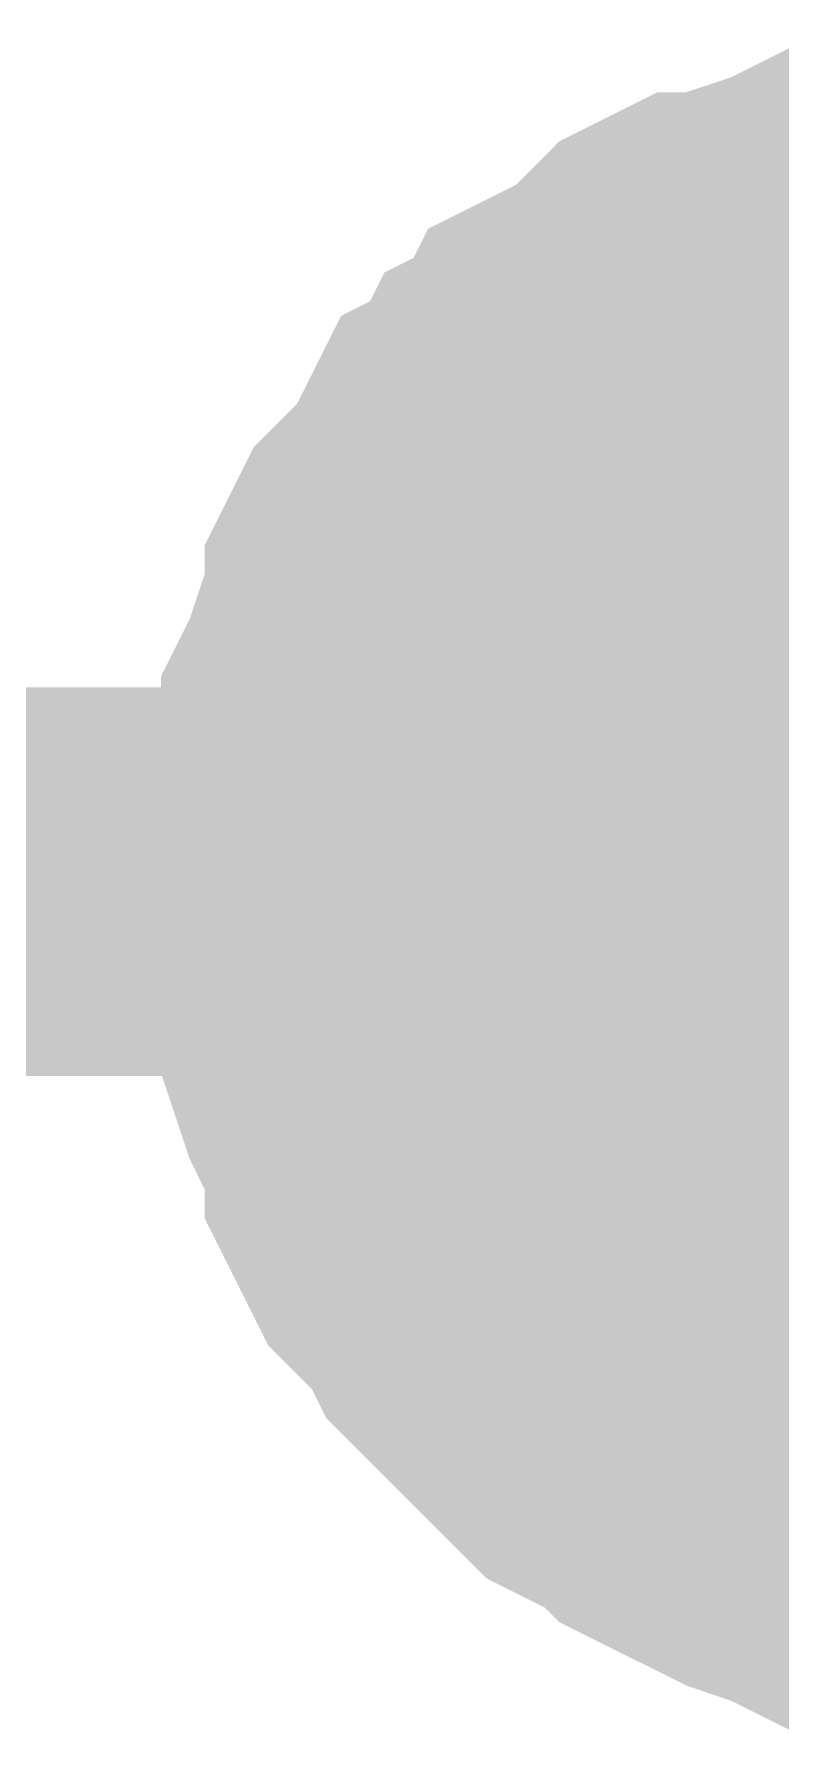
# Model space of a CAD drawing. Header units: inches. Extents: x 0 to 594, y 0 to 420.
# Drawn here: x 364.26 to 364.837, y 306.832 to 308.151 of the extents above; entities that cross this region are included whole.
import ezdxf

# ---------------------------------------------------------------- set-up
doc = ezdxf.new("R2010")
doc.units = ezdxf.units.IN
doc.layers.add('Sheet', color=255, linetype='Continuous')

msp = doc.modelspace()

# ---------------------------------------------------------------- linework, layer by layer
at = {"layer": 'Sheet'}
for points in [[(364.4969, 307.4968, 0.2997, 0.2997, 0), (364.4969, 307.5192, 0.2997, 0.2997, 0), (364.4969, 307.5528, 0.2997, 0.2997, 0), (364.5081, 307.5752, 0.2997, 0.2997, 0), (364.5081, 307.5976, 0.2997, 0.2997, 0), (364.5081, 307.62, 0.2997, 0.2997, 0), (364.5193, 307.6424, 0.2997, 0.2997, 0), (364.5305, 307.676, 0.2997, 0.2997, 0), (364.5417, 307.6984, 0.2997, 0.2997, 0), (364.5417, 307.7208, 0.2997, 0.2997, 0), (364.5529, 307.7432, 0.2997, 0.2997, 0), (364.5641, 307.7544, 0.2997, 0.2997, 0), (364.5865, 307.7768, 0.2997, 0.2997, 0), (364.5977, 307.7992, 0.2997, 0.2997, 0), (364.6089, 307.8216, 0.2997, 0.2997, 0), (364.6313, 307.8328, 0.2997, 0.2997, 0), (364.6425, 307.8552, 0.2997, 0.2997, 0), (364.6649, 307.8664, 0.2997, 0.2997, 0), (364.6761, 307.8888, 0.2997, 0.2997, 0), (364.6985, 307.9, 0.2997, 0.2997, 0), (364.7209, 307.9112, 0.2997, 0.2997, 0), (364.7433, 307.9336, 0.2997, 0.2997, 0), (364.7545, 307.9448, 0.2997, 0.2997, 0), (364.7769, 307.956, 0.2997, 0.2997, 0), (364.7993, 307.956, 0.2997, 0.2997, 0), (364.8217, 307.9672, 0.2997, 0.2997, 0), (364.8553, 307.9783, 0.2997, 0.2997, 0), (364.8777, 307.9895, 0.2997, 0.2997, 0), (364.9001, 307.9895, 0.2997, 0.2997, 0), (364.9225, 307.9895, 0.2997, 0.2997, 0), (364.9449, 308.0007, 0.2997, 0.2997, 0), (364.9785, 308.0007, 0.2997, 0.2997, 0), (365.0009, 308.0007, 0.2997, 0.2997, 0)], [(364.4969, 307.4968, 0.2997, 0.2997, 0), (364.4969, 307.5192, 0.2997, 0.2997, 0), (364.4969, 307.5528, 0.2997, 0.2997, 0), (364.5081, 307.5752, 0.2997, 0.2997, 0), (364.5081, 307.5976, 0.2997, 0.2997, 0), (364.5081, 307.62, 0.2997, 0.2997, 0), (364.5193, 307.6424, 0.2997, 0.2997, 0), (364.5305, 307.676, 0.2997, 0.2997, 0), (364.5417, 307.6984, 0.2997, 0.2997, 0), (364.5417, 307.7208, 0.2997, 0.2997, 0), (364.5529, 307.7432, 0.2997, 0.2997, 0), (364.5641, 307.7544, 0.2997, 0.2997, 0), (364.5865, 307.7768, 0.2997, 0.2997, 0), (364.5977, 307.7992, 0.2997, 0.2997, 0), (364.6089, 307.8216, 0.2997, 0.2997, 0), (364.6313, 307.8328, 0.2997, 0.2997, 0), (364.6425, 307.8552, 0.2997, 0.2997, 0), (364.6649, 307.8664, 0.2997, 0.2997, 0), (364.6761, 307.8888, 0.2997, 0.2997, 0), (364.6985, 307.9, 0.2997, 0.2997, 0), (364.7209, 307.9112, 0.2997, 0.2997, 0), (364.7433, 307.9336, 0.2997, 0.2997, 0), (364.7545, 307.9448, 0.2997, 0.2997, 0), (364.7769, 307.956, 0.2997, 0.2997, 0), (364.7993, 307.956, 0.2997, 0.2997, 0), (364.8217, 307.9672, 0.2997, 0.2997, 0), (364.8553, 307.9783, 0.2997, 0.2997, 0), (364.8777, 307.9895, 0.2997, 0.2997, 0), (364.9001, 307.9895, 0.2997, 0.2997, 0), (364.9225, 307.9895, 0.2997, 0.2997, 0), (364.9449, 308.0007, 0.2997, 0.2997, 0), (364.9785, 308.0007, 0.2997, 0.2997, 0), (365.0009, 308.0007, 0.2997, 0.2997, 0)], [(364.4969, 307.4968, 0.2997, 0.2997, 0), (364.4969, 307.5192, 0.2997, 0.2997, 0), (364.4969, 307.5528, 0.2997, 0.2997, 0), (364.5081, 307.5752, 0.2997, 0.2997, 0), (364.5081, 307.5976, 0.2997, 0.2997, 0), (364.5081, 307.62, 0.2997, 0.2997, 0), (364.5193, 307.6424, 0.2997, 0.2997, 0), (364.5305, 307.676, 0.2997, 0.2997, 0), (364.5417, 307.6984, 0.2997, 0.2997, 0), (364.5417, 307.7208, 0.2997, 0.2997, 0), (364.5529, 307.7432, 0.2997, 0.2997, 0), (364.5641, 307.7544, 0.2997, 0.2997, 0), (364.5865, 307.7768, 0.2997, 0.2997, 0), (364.5977, 307.7992, 0.2997, 0.2997, 0), (364.6089, 307.8216, 0.2997, 0.2997, 0), (364.6313, 307.8328, 0.2997, 0.2997, 0), (364.6425, 307.8552, 0.2997, 0.2997, 0), (364.6649, 307.8664, 0.2997, 0.2997, 0), (364.6761, 307.8888, 0.2997, 0.2997, 0), (364.6985, 307.9, 0.2997, 0.2997, 0), (364.7209, 307.9112, 0.2997, 0.2997, 0), (364.7433, 307.9336, 0.2997, 0.2997, 0), (364.7545, 307.9448, 0.2997, 0.2997, 0), (364.7769, 307.956, 0.2997, 0.2997, 0), (364.7993, 307.956, 0.2997, 0.2997, 0), (364.8217, 307.9672, 0.2997, 0.2997, 0), (364.8553, 307.9783, 0.2997, 0.2997, 0), (364.8777, 307.9895, 0.2997, 0.2997, 0), (364.9001, 307.9895, 0.2997, 0.2997, 0), (364.9225, 307.9895, 0.2997, 0.2997, 0), (364.9449, 308.0007, 0.2997, 0.2997, 0), (364.9785, 308.0007, 0.2997, 0.2997, 0), (365.0009, 308.0007, 0.2997, 0.2997, 0)], [(364.4969, 307.4968, 0.2997, 0.2997, 0), (364.4969, 307.5192, 0.2997, 0.2997, 0), (364.4969, 307.5528, 0.2997, 0.2997, 0), (364.5081, 307.5752, 0.2997, 0.2997, 0), (364.5081, 307.5976, 0.2997, 0.2997, 0), (364.5081, 307.62, 0.2997, 0.2997, 0), (364.5193, 307.6424, 0.2997, 0.2997, 0), (364.5305, 307.676, 0.2997, 0.2997, 0), (364.5417, 307.6984, 0.2997, 0.2997, 0), (364.5417, 307.7208, 0.2997, 0.2997, 0), (364.5529, 307.7432, 0.2997, 0.2997, 0), (364.5641, 307.7544, 0.2997, 0.2997, 0), (364.5865, 307.7768, 0.2997, 0.2997, 0), (364.5977, 307.7992, 0.2997, 0.2997, 0), (364.6089, 307.8216, 0.2997, 0.2997, 0), (364.6313, 307.8328, 0.2997, 0.2997, 0), (364.6425, 307.8552, 0.2997, 0.2997, 0), (364.6649, 307.8664, 0.2997, 0.2997, 0), (364.6761, 307.8888, 0.2997, 0.2997, 0), (364.6985, 307.9, 0.2997, 0.2997, 0), (364.7209, 307.9112, 0.2997, 0.2997, 0), (364.7433, 307.9336, 0.2997, 0.2997, 0), (364.7545, 307.9448, 0.2997, 0.2997, 0), (364.7769, 307.956, 0.2997, 0.2997, 0), (364.7993, 307.956, 0.2997, 0.2997, 0), (364.8217, 307.9672, 0.2997, 0.2997, 0), (364.8553, 307.9783, 0.2997, 0.2997, 0), (364.8777, 307.9895, 0.2997, 0.2997, 0), (364.9001, 307.9895, 0.2997, 0.2997, 0), (364.9225, 307.9895, 0.2997, 0.2997, 0), (364.9449, 308.0007, 0.2997, 0.2997, 0), (364.9785, 308.0007, 0.2997, 0.2997, 0), (365.0009, 308.0007, 0.2997, 0.2997, 0)], [(364.4969, 307.4968, 0.2997, 0.2997, 0), (364.4969, 307.5192, 0.2997, 0.2997, 0), (364.4969, 307.5528, 0.2997, 0.2997, 0), (364.5081, 307.5752, 0.2997, 0.2997, 0), (364.5081, 307.5976, 0.2997, 0.2997, 0), (364.5081, 307.62, 0.2997, 0.2997, 0), (364.5193, 307.6424, 0.2997, 0.2997, 0), (364.5305, 307.676, 0.2997, 0.2997, 0), (364.5417, 307.6984, 0.2997, 0.2997, 0), (364.5417, 307.7208, 0.2997, 0.2997, 0), (364.5529, 307.7432, 0.2997, 0.2997, 0), (364.5641, 307.7544, 0.2997, 0.2997, 0), (364.5865, 307.7768, 0.2997, 0.2997, 0), (364.5977, 307.7992, 0.2997, 0.2997, 0), (364.6089, 307.8216, 0.2997, 0.2997, 0), (364.6313, 307.8328, 0.2997, 0.2997, 0), (364.6425, 307.8552, 0.2997, 0.2997, 0), (364.6649, 307.8664, 0.2997, 0.2997, 0), (364.6761, 307.8888, 0.2997, 0.2997, 0), (364.6985, 307.9, 0.2997, 0.2997, 0), (364.7209, 307.9112, 0.2997, 0.2997, 0), (364.7433, 307.9336, 0.2997, 0.2997, 0), (364.7545, 307.9448, 0.2997, 0.2997, 0), (364.7769, 307.956, 0.2997, 0.2997, 0), (364.7993, 307.956, 0.2997, 0.2997, 0), (364.8217, 307.9672, 0.2997, 0.2997, 0), (364.8553, 307.9783, 0.2997, 0.2997, 0), (364.8777, 307.9895, 0.2997, 0.2997, 0), (364.9001, 307.9895, 0.2997, 0.2997, 0), (364.9225, 307.9895, 0.2997, 0.2997, 0), (364.9449, 308.0007, 0.2997, 0.2997, 0), (364.9785, 308.0007, 0.2997, 0.2997, 0), (365.0009, 308.0007, 0.2997, 0.2997, 0)], [(364.4969, 307.4968, 0.2997, 0.2997, 0), (364.4969, 307.5192, 0.2997, 0.2997, 0), (364.4969, 307.5528, 0.2997, 0.2997, 0), (364.5081, 307.5752, 0.2997, 0.2997, 0), (364.5081, 307.5976, 0.2997, 0.2997, 0), (364.5081, 307.62, 0.2997, 0.2997, 0), (364.5193, 307.6424, 0.2997, 0.2997, 0), (364.5305, 307.676, 0.2997, 0.2997, 0), (364.5417, 307.6984, 0.2997, 0.2997, 0), (364.5417, 307.7208, 0.2997, 0.2997, 0), (364.5529, 307.7432, 0.2997, 0.2997, 0), (364.5641, 307.7544, 0.2997, 0.2997, 0), (364.5865, 307.7768, 0.2997, 0.2997, 0), (364.5977, 307.7992, 0.2997, 0.2997, 0), (364.6089, 307.8216, 0.2997, 0.2997, 0), (364.6313, 307.8328, 0.2997, 0.2997, 0), (364.6425, 307.8552, 0.2997, 0.2997, 0), (364.6649, 307.8664, 0.2997, 0.2997, 0), (364.6761, 307.8888, 0.2997, 0.2997, 0), (364.6985, 307.9, 0.2997, 0.2997, 0), (364.7209, 307.9112, 0.2997, 0.2997, 0), (364.7433, 307.9336, 0.2997, 0.2997, 0), (364.7545, 307.9448, 0.2997, 0.2997, 0), (364.7769, 307.956, 0.2997, 0.2997, 0), (364.7993, 307.956, 0.2997, 0.2997, 0), (364.8217, 307.9672, 0.2997, 0.2997, 0), (364.8553, 307.9783, 0.2997, 0.2997, 0), (364.8777, 307.9895, 0.2997, 0.2997, 0), (364.9001, 307.9895, 0.2997, 0.2997, 0), (364.9225, 307.9895, 0.2997, 0.2997, 0), (364.9449, 308.0007, 0.2997, 0.2997, 0), (364.9785, 308.0007, 0.2997, 0.2997, 0), (365.0009, 308.0007, 0.2997, 0.2997, 0)], [(364.4969, 307.4968, 0.2997, 0.2997, 0), (364.4969, 307.5192, 0.2997, 0.2997, 0), (364.4969, 307.5528, 0.2997, 0.2997, 0), (364.5081, 307.5752, 0.2997, 0.2997, 0), (364.5081, 307.5976, 0.2997, 0.2997, 0), (364.5081, 307.62, 0.2997, 0.2997, 0), (364.5193, 307.6424, 0.2997, 0.2997, 0), (364.5305, 307.676, 0.2997, 0.2997, 0), (364.5417, 307.6984, 0.2997, 0.2997, 0), (364.5417, 307.7208, 0.2997, 0.2997, 0), (364.5529, 307.7432, 0.2997, 0.2997, 0), (364.5641, 307.7544, 0.2997, 0.2997, 0), (364.5865, 307.7768, 0.2997, 0.2997, 0), (364.5977, 307.7992, 0.2997, 0.2997, 0), (364.6089, 307.8216, 0.2997, 0.2997, 0), (364.6313, 307.8328, 0.2997, 0.2997, 0), (364.6425, 307.8552, 0.2997, 0.2997, 0), (364.6649, 307.8664, 0.2997, 0.2997, 0), (364.6761, 307.8888, 0.2997, 0.2997, 0), (364.6985, 307.9, 0.2997, 0.2997, 0), (364.7209, 307.9112, 0.2997, 0.2997, 0), (364.7433, 307.9336, 0.2997, 0.2997, 0), (364.7545, 307.9448, 0.2997, 0.2997, 0), (364.7769, 307.956, 0.2997, 0.2997, 0), (364.7993, 307.956, 0.2997, 0.2997, 0), (364.8217, 307.9672, 0.2997, 0.2997, 0), (364.8553, 307.9783, 0.2997, 0.2997, 0), (364.8777, 307.9895, 0.2997, 0.2997, 0), (364.9001, 307.9895, 0.2997, 0.2997, 0), (364.9225, 307.9895, 0.2997, 0.2997, 0), (364.9449, 308.0007, 0.2997, 0.2997, 0), (364.9785, 308.0007, 0.2997, 0.2997, 0), (365.0009, 308.0007, 0.2997, 0.2997, 0)], [(364.4969, 307.4968, 0.0991, 0.0991, 0), (364.4969, 307.5192, 0.0991, 0.0991, 0), (364.4969, 307.5528, 0.0991, 0.0991, 0), (364.5081, 307.5752, 0.0991, 0.0991, 0), (364.5081, 307.5976, 0.0991, 0.0991, 0), (364.5081, 307.62, 0.0991, 0.0991, 0), (364.5193, 307.6424, 0.0991, 0.0991, 0), (364.5305, 307.676, 0.0991, 0.0991, 0), (364.5417, 307.6984, 0.0991, 0.0991, 0), (364.5417, 307.7208, 0.0991, 0.0991, 0), (364.5529, 307.7432, 0.0991, 0.0991, 0), (364.5641, 307.7544, 0.0991, 0.0991, 0), (364.5865, 307.7768, 0.0991, 0.0991, 0), (364.5977, 307.7992, 0.0991, 0.0991, 0), (364.6089, 307.8216, 0.0991, 0.0991, 0), (364.6313, 307.8328, 0.0991, 0.0991, 0), (364.6425, 307.8552, 0.0991, 0.0991, 0), (364.6649, 307.8664, 0.0991, 0.0991, 0), (364.6761, 307.8888, 0.0991, 0.0991, 0), (364.6985, 307.9, 0.0991, 0.0991, 0), (364.7209, 307.9112, 0.0991, 0.0991, 0), (364.7433, 307.9336, 0.0991, 0.0991, 0), (364.7545, 307.9448, 0.0991, 0.0991, 0), (364.7769, 307.956, 0.0991, 0.0991, 0), (364.7993, 307.956, 0.0991, 0.0991, 0), (364.8217, 307.9672, 0.0991, 0.0991, 0), (364.8553, 307.9783, 0.0991, 0.0991, 0), (364.8777, 307.9895, 0.0991, 0.0991, 0), (364.9001, 307.9895, 0.0991, 0.0991, 0)], [(364.4969, 307.4968, 0.0991, 0.0991, 0), (364.4969, 307.5192, 0.0991, 0.0991, 0), (364.4969, 307.5528, 0.0991, 0.0991, 0), (364.5081, 307.5752, 0.0991, 0.0991, 0), (364.5081, 307.5976, 0.0991, 0.0991, 0), (364.5081, 307.62, 0.0991, 0.0991, 0), (364.5193, 307.6424, 0.0991, 0.0991, 0), (364.5305, 307.676, 0.0991, 0.0991, 0), (364.5417, 307.6984, 0.0991, 0.0991, 0), (364.5417, 307.7208, 0.0991, 0.0991, 0), (364.5529, 307.7432, 0.0991, 0.0991, 0), (364.5641, 307.7544, 0.0991, 0.0991, 0), (364.5865, 307.7768, 0.0991, 0.0991, 0), (364.5977, 307.7992, 0.0991, 0.0991, 0), (364.6089, 307.8216, 0.0991, 0.0991, 0), (364.6313, 307.8328, 0.0991, 0.0991, 0), (364.6425, 307.8552, 0.0991, 0.0991, 0), (364.6649, 307.8664, 0.0991, 0.0991, 0), (364.6761, 307.8888, 0.0991, 0.0991, 0), (364.6985, 307.9, 0.0991, 0.0991, 0), (364.7209, 307.9112, 0.0991, 0.0991, 0), (364.7433, 307.9336, 0.0991, 0.0991, 0), (364.7545, 307.9448, 0.0991, 0.0991, 0), (364.7769, 307.956, 0.0991, 0.0991, 0), (364.7993, 307.956, 0.0991, 0.0991, 0), (364.8217, 307.9672, 0.0991, 0.0991, 0), (364.8553, 307.9783, 0.0991, 0.0991, 0), (364.8777, 307.9895, 0.0991, 0.0991, 0), (364.9001, 307.9895, 0.0991, 0.0991, 0)], [(364.4969, 307.4968, 0.0991, 0.0991, 0), (364.4969, 307.5192, 0.0991, 0.0991, 0), (364.4969, 307.5528, 0.0991, 0.0991, 0), (364.5081, 307.5752, 0.0991, 0.0991, 0), (364.5081, 307.5976, 0.0991, 0.0991, 0), (364.5081, 307.62, 0.0991, 0.0991, 0), (364.5193, 307.6424, 0.0991, 0.0991, 0), (364.5305, 307.676, 0.0991, 0.0991, 0), (364.5417, 307.6984, 0.0991, 0.0991, 0), (364.5417, 307.7208, 0.0991, 0.0991, 0), (364.5529, 307.7432, 0.0991, 0.0991, 0), (364.5641, 307.7544, 0.0991, 0.0991, 0), (364.5865, 307.7768, 0.0991, 0.0991, 0), (364.5977, 307.7992, 0.0991, 0.0991, 0), (364.6089, 307.8216, 0.0991, 0.0991, 0), (364.6313, 307.8328, 0.0991, 0.0991, 0), (364.6425, 307.8552, 0.0991, 0.0991, 0), (364.6649, 307.8664, 0.0991, 0.0991, 0), (364.6761, 307.8888, 0.0991, 0.0991, 0), (364.6985, 307.9, 0.0991, 0.0991, 0), (364.7209, 307.9112, 0.0991, 0.0991, 0), (364.7433, 307.9336, 0.0991, 0.0991, 0), (364.7545, 307.9448, 0.0991, 0.0991, 0), (364.7769, 307.956, 0.0991, 0.0991, 0), (364.7993, 307.956, 0.0991, 0.0991, 0), (364.8217, 307.9672, 0.0991, 0.0991, 0), (364.8553, 307.9783, 0.0991, 0.0991, 0), (364.8777, 307.9895, 0.0991, 0.0991, 0), (364.9001, 307.9895, 0.0991, 0.0991, 0)], [(364.4969, 307.4968, 0.0991, 0.0991, 0), (364.4969, 307.5192, 0.0991, 0.0991, 0), (364.4969, 307.5528, 0.0991, 0.0991, 0), (364.5081, 307.5752, 0.0991, 0.0991, 0), (364.5081, 307.5976, 0.0991, 0.0991, 0), (364.5081, 307.62, 0.0991, 0.0991, 0), (364.5193, 307.6424, 0.0991, 0.0991, 0), (364.5305, 307.676, 0.0991, 0.0991, 0), (364.5417, 307.6984, 0.0991, 0.0991, 0), (364.5417, 307.7208, 0.0991, 0.0991, 0), (364.5529, 307.7432, 0.0991, 0.0991, 0), (364.5641, 307.7544, 0.0991, 0.0991, 0), (364.5865, 307.7768, 0.0991, 0.0991, 0), (364.5977, 307.7992, 0.0991, 0.0991, 0), (364.6089, 307.8216, 0.0991, 0.0991, 0), (364.6313, 307.8328, 0.0991, 0.0991, 0), (364.6425, 307.8552, 0.0991, 0.0991, 0), (364.6649, 307.8664, 0.0991, 0.0991, 0), (364.6761, 307.8888, 0.0991, 0.0991, 0), (364.6985, 307.9, 0.0991, 0.0991, 0), (364.7209, 307.9112, 0.0991, 0.0991, 0), (364.7433, 307.9336, 0.0991, 0.0991, 0), (364.7545, 307.9448, 0.0991, 0.0991, 0), (364.7769, 307.956, 0.0991, 0.0991, 0), (364.7993, 307.956, 0.0991, 0.0991, 0), (364.8217, 307.9672, 0.0991, 0.0991, 0), (364.8553, 307.9783, 0.0991, 0.0991, 0), (364.8777, 307.9895, 0.0991, 0.0991, 0), (364.9001, 307.9895, 0.0991, 0.0991, 0)], [(364.4969, 307.4968, 0.0991, 0.0991, 0), (364.4969, 307.5192, 0.0991, 0.0991, 0), (364.4969, 307.5528, 0.0991, 0.0991, 0), (364.5081, 307.5752, 0.0991, 0.0991, 0), (364.5081, 307.5976, 0.0991, 0.0991, 0), (364.5081, 307.62, 0.0991, 0.0991, 0), (364.5193, 307.6424, 0.0991, 0.0991, 0), (364.5305, 307.676, 0.0991, 0.0991, 0), (364.5417, 307.6984, 0.0991, 0.0991, 0), (364.5417, 307.7208, 0.0991, 0.0991, 0), (364.5529, 307.7432, 0.0991, 0.0991, 0), (364.5641, 307.7544, 0.0991, 0.0991, 0), (364.5865, 307.7768, 0.0991, 0.0991, 0), (364.5977, 307.7992, 0.0991, 0.0991, 0), (364.6089, 307.8216, 0.0991, 0.0991, 0), (364.6313, 307.8328, 0.0991, 0.0991, 0), (364.6425, 307.8552, 0.0991, 0.0991, 0), (364.6649, 307.8664, 0.0991, 0.0991, 0), (364.6761, 307.8888, 0.0991, 0.0991, 0), (364.6985, 307.9, 0.0991, 0.0991, 0), (364.7209, 307.9112, 0.0991, 0.0991, 0), (364.7433, 307.9336, 0.0991, 0.0991, 0), (364.7545, 307.9448, 0.0991, 0.0991, 0), (364.7769, 307.956, 0.0991, 0.0991, 0), (364.7993, 307.956, 0.0991, 0.0991, 0), (364.8217, 307.9672, 0.0991, 0.0991, 0), (364.8553, 307.9783, 0.0991, 0.0991, 0), (364.8777, 307.9895, 0.0991, 0.0991, 0), (364.9001, 307.9895, 0.0991, 0.0991, 0)], [(364.4969, 307.4968, 0.0991, 0.0991, 0), (364.4969, 307.5192, 0.0991, 0.0991, 0), (364.4969, 307.5528, 0.0991, 0.0991, 0), (364.5081, 307.5752, 0.0991, 0.0991, 0), (364.5081, 307.5976, 0.0991, 0.0991, 0), (364.5081, 307.62, 0.0991, 0.0991, 0), (364.5193, 307.6424, 0.0991, 0.0991, 0), (364.5305, 307.676, 0.0991, 0.0991, 0), (364.5417, 307.6984, 0.0991, 0.0991, 0), (364.5417, 307.7208, 0.0991, 0.0991, 0), (364.5529, 307.7432, 0.0991, 0.0991, 0), (364.5641, 307.7544, 0.0991, 0.0991, 0), (364.5865, 307.7768, 0.0991, 0.0991, 0), (364.5977, 307.7992, 0.0991, 0.0991, 0), (364.6089, 307.8216, 0.0991, 0.0991, 0), (364.6313, 307.8328, 0.0991, 0.0991, 0), (364.6425, 307.8552, 0.0991, 0.0991, 0), (364.6649, 307.8664, 0.0991, 0.0991, 0), (364.6761, 307.8888, 0.0991, 0.0991, 0), (364.6985, 307.9, 0.0991, 0.0991, 0), (364.7209, 307.9112, 0.0991, 0.0991, 0), (364.7433, 307.9336, 0.0991, 0.0991, 0), (364.7545, 307.9448, 0.0991, 0.0991, 0), (364.7769, 307.956, 0.0991, 0.0991, 0), (364.7993, 307.956, 0.0991, 0.0991, 0), (364.8217, 307.9672, 0.0991, 0.0991, 0), (364.8553, 307.9783, 0.0991, 0.0991, 0), (364.8777, 307.9895, 0.0991, 0.0991, 0), (364.9001, 307.9895, 0.0991, 0.0991, 0)], [(364.4969, 307.4968, 0.0991, 0.0991, 0), (364.4969, 307.5192, 0.0991, 0.0991, 0), (364.4969, 307.5528, 0.0991, 0.0991, 0), (364.5081, 307.5752, 0.0991, 0.0991, 0), (364.5081, 307.5976, 0.0991, 0.0991, 0), (364.5081, 307.62, 0.0991, 0.0991, 0), (364.5193, 307.6424, 0.0991, 0.0991, 0), (364.5305, 307.676, 0.0991, 0.0991, 0), (364.5417, 307.6984, 0.0991, 0.0991, 0), (364.5417, 307.7208, 0.0991, 0.0991, 0), (364.5529, 307.7432, 0.0991, 0.0991, 0), (364.5641, 307.7544, 0.0991, 0.0991, 0), (364.5865, 307.7768, 0.0991, 0.0991, 0), (364.5977, 307.7992, 0.0991, 0.0991, 0), (364.6089, 307.8216, 0.0991, 0.0991, 0), (364.6313, 307.8328, 0.0991, 0.0991, 0), (364.6425, 307.8552, 0.0991, 0.0991, 0), (364.6649, 307.8664, 0.0991, 0.0991, 0), (364.6761, 307.8888, 0.0991, 0.0991, 0), (364.6985, 307.9, 0.0991, 0.0991, 0), (364.7209, 307.9112, 0.0991, 0.0991, 0), (364.7433, 307.9336, 0.0991, 0.0991, 0), (364.7545, 307.9448, 0.0991, 0.0991, 0), (364.7769, 307.956, 0.0991, 0.0991, 0), (364.7993, 307.956, 0.0991, 0.0991, 0), (364.8217, 307.9672, 0.0991, 0.0991, 0), (364.8553, 307.9783, 0.0991, 0.0991, 0), (364.8777, 307.9895, 0.0991, 0.0991, 0), (364.9001, 307.9895, 0.0991, 0.0991, 0)], [(357.5087, 307.4968, 0.2997, 0.2997, 0), (365.0009, 307.4968, 0.2997, 0.2997, 0)], [(365.0009, 306.9817, 0.2997, 0.2997, 0), (364.9785, 306.9817, 0.2997, 0.2997, 0), (364.9449, 306.9817, 0.2997, 0.2997, 0), (364.9225, 306.9929, 0.2997, 0.2997, 0), (364.9001, 306.9929, 0.2997, 0.2997, 0), (364.8777, 306.9929, 0.2997, 0.2997, 0), (364.8553, 307.0041, 0.2997, 0.2997, 0), (364.8217, 307.0153, 0.2997, 0.2997, 0), (364.7993, 307.0265, 0.2997, 0.2997, 0), (364.7769, 307.0376, 0.2997, 0.2997, 0), (364.7545, 307.0488, 0.2997, 0.2997, 0), (364.7433, 307.06, 0.2997, 0.2997, 0), (364.7209, 307.0712, 0.2997, 0.2997, 0), (364.6985, 307.0824, 0.2997, 0.2997, 0), (364.6761, 307.1048, 0.2997, 0.2997, 0), (364.6649, 307.116, 0.2997, 0.2997, 0), (364.6425, 307.1384, 0.2997, 0.2997, 0), (364.6313, 307.1496, 0.2997, 0.2997, 0), (364.6089, 307.172, 0.2997, 0.2997, 0), (364.5977, 307.1944, 0.2997, 0.2997, 0), (364.5865, 307.2056, 0.2997, 0.2997, 0), (364.5641, 307.228, 0.2997, 0.2997, 0), (364.5529, 307.2504, 0.2997, 0.2997, 0), (364.5417, 307.2728, 0.2997, 0.2997, 0), (364.5417, 307.2952, 0.2997, 0.2997, 0), (364.5305, 307.3176, 0.2997, 0.2997, 0), (364.5193, 307.34, 0.2997, 0.2997, 0), (364.5081, 307.3736, 0.2997, 0.2997, 0), (364.5081, 307.396, 0.2997, 0.2997, 0), (364.5081, 307.4184, 0.2997, 0.2997, 0), (364.4969, 307.4408, 0.2997, 0.2997, 0), (364.4969, 307.4744, 0.2997, 0.2997, 0), (364.4969, 307.4968, 0.2997, 0.2997, 0)], [(364.4969, 307.4968, 0.2997, 0.2997, 0), (364.4969, 307.4968, 0.2997, 0.2997, 0)], [(365.0009, 306.9817, 0.2997, 0.2997, 0), (364.9785, 306.9817, 0.2997, 0.2997, 0), (364.9449, 306.9817, 0.2997, 0.2997, 0), (364.9225, 306.9929, 0.2997, 0.2997, 0), (364.9001, 306.9929, 0.2997, 0.2997, 0), (364.8777, 306.9929, 0.2997, 0.2997, 0), (364.8553, 307.0041, 0.2997, 0.2997, 0), (364.8217, 307.0153, 0.2997, 0.2997, 0), (364.7993, 307.0265, 0.2997, 0.2997, 0), (364.7769, 307.0376, 0.2997, 0.2997, 0), (364.7545, 307.0488, 0.2997, 0.2997, 0), (364.7433, 307.06, 0.2997, 0.2997, 0), (364.7209, 307.0712, 0.2997, 0.2997, 0), (364.6985, 307.0824, 0.2997, 0.2997, 0), (364.6761, 307.1048, 0.2997, 0.2997, 0), (364.6649, 307.116, 0.2997, 0.2997, 0), (364.6425, 307.1384, 0.2997, 0.2997, 0), (364.6313, 307.1496, 0.2997, 0.2997, 0), (364.6089, 307.172, 0.2997, 0.2997, 0), (364.5977, 307.1944, 0.2997, 0.2997, 0), (364.5865, 307.2056, 0.2997, 0.2997, 0), (364.5641, 307.228, 0.2997, 0.2997, 0), (364.5529, 307.2504, 0.2997, 0.2997, 0), (364.5417, 307.2728, 0.2997, 0.2997, 0), (364.5417, 307.2952, 0.2997, 0.2997, 0), (364.5305, 307.3176, 0.2997, 0.2997, 0), (364.5193, 307.34, 0.2997, 0.2997, 0), (364.5081, 307.3736, 0.2997, 0.2997, 0), (364.5081, 307.396, 0.2997, 0.2997, 0), (364.5081, 307.4184, 0.2997, 0.2997, 0), (364.4969, 307.4408, 0.2997, 0.2997, 0), (364.4969, 307.4744, 0.2997, 0.2997, 0), (364.4969, 307.4968, 0.2997, 0.2997, 0)], [(364.4969, 307.4968, 0.2997, 0.2997, 0), (364.4969, 307.4968, 0.2997, 0.2997, 0)], [(365.0009, 306.9817, 0.2997, 0.2997, 0), (364.9785, 306.9817, 0.2997, 0.2997, 0), (364.9449, 306.9817, 0.2997, 0.2997, 0), (364.9225, 306.9929, 0.2997, 0.2997, 0), (364.9001, 306.9929, 0.2997, 0.2997, 0), (364.8777, 306.9929, 0.2997, 0.2997, 0), (364.8553, 307.0041, 0.2997, 0.2997, 0), (364.8217, 307.0153, 0.2997, 0.2997, 0), (364.7993, 307.0265, 0.2997, 0.2997, 0), (364.7769, 307.0376, 0.2997, 0.2997, 0), (364.7545, 307.0488, 0.2997, 0.2997, 0), (364.7433, 307.06, 0.2997, 0.2997, 0), (364.7209, 307.0712, 0.2997, 0.2997, 0), (364.6985, 307.0824, 0.2997, 0.2997, 0), (364.6761, 307.1048, 0.2997, 0.2997, 0), (364.6649, 307.116, 0.2997, 0.2997, 0), (364.6425, 307.1384, 0.2997, 0.2997, 0), (364.6313, 307.1496, 0.2997, 0.2997, 0), (364.6089, 307.172, 0.2997, 0.2997, 0), (364.5977, 307.1944, 0.2997, 0.2997, 0), (364.5865, 307.2056, 0.2997, 0.2997, 0), (364.5641, 307.228, 0.2997, 0.2997, 0), (364.5529, 307.2504, 0.2997, 0.2997, 0), (364.5417, 307.2728, 0.2997, 0.2997, 0), (364.5417, 307.2952, 0.2997, 0.2997, 0), (364.5305, 307.3176, 0.2997, 0.2997, 0), (364.5193, 307.34, 0.2997, 0.2997, 0), (364.5081, 307.3736, 0.2997, 0.2997, 0), (364.5081, 307.396, 0.2997, 0.2997, 0), (364.5081, 307.4184, 0.2997, 0.2997, 0), (364.4969, 307.4408, 0.2997, 0.2997, 0), (364.4969, 307.4744, 0.2997, 0.2997, 0), (364.4969, 307.4968, 0.2997, 0.2997, 0)], [(364.4969, 307.4968, 0.2997, 0.2997, 0), (364.4969, 307.4968, 0.2997, 0.2997, 0)], [(365.0009, 306.9817, 0.2997, 0.2997, 0), (364.9785, 306.9817, 0.2997, 0.2997, 0), (364.9449, 306.9817, 0.2997, 0.2997, 0), (364.9225, 306.9929, 0.2997, 0.2997, 0), (364.9001, 306.9929, 0.2997, 0.2997, 0), (364.8777, 306.9929, 0.2997, 0.2997, 0), (364.8553, 307.0041, 0.2997, 0.2997, 0), (364.8217, 307.0153, 0.2997, 0.2997, 0), (364.7993, 307.0265, 0.2997, 0.2997, 0), (364.7769, 307.0376, 0.2997, 0.2997, 0), (364.7545, 307.0488, 0.2997, 0.2997, 0), (364.7433, 307.06, 0.2997, 0.2997, 0), (364.7209, 307.0712, 0.2997, 0.2997, 0), (364.6985, 307.0824, 0.2997, 0.2997, 0), (364.6761, 307.1048, 0.2997, 0.2997, 0), (364.6649, 307.116, 0.2997, 0.2997, 0), (364.6425, 307.1384, 0.2997, 0.2997, 0), (364.6313, 307.1496, 0.2997, 0.2997, 0), (364.6089, 307.172, 0.2997, 0.2997, 0), (364.5977, 307.1944, 0.2997, 0.2997, 0), (364.5865, 307.2056, 0.2997, 0.2997, 0), (364.5641, 307.228, 0.2997, 0.2997, 0), (364.5529, 307.2504, 0.2997, 0.2997, 0), (364.5417, 307.2728, 0.2997, 0.2997, 0), (364.5417, 307.2952, 0.2997, 0.2997, 0), (364.5305, 307.3176, 0.2997, 0.2997, 0), (364.5193, 307.34, 0.2997, 0.2997, 0), (364.5081, 307.3736, 0.2997, 0.2997, 0), (364.5081, 307.396, 0.2997, 0.2997, 0), (364.5081, 307.4184, 0.2997, 0.2997, 0), (364.4969, 307.4408, 0.2997, 0.2997, 0), (364.4969, 307.4744, 0.2997, 0.2997, 0), (364.4969, 307.4968, 0.2997, 0.2997, 0)], [(364.4969, 307.4968, 0.2997, 0.2997, 0), (364.4969, 307.4968, 0.2997, 0.2997, 0)], [(365.0009, 306.9817, 0.2997, 0.2997, 0), (364.9785, 306.9817, 0.2997, 0.2997, 0), (364.9449, 306.9817, 0.2997, 0.2997, 0), (364.9225, 306.9929, 0.2997, 0.2997, 0), (364.9001, 306.9929, 0.2997, 0.2997, 0), (364.8777, 306.9929, 0.2997, 0.2997, 0), (364.8553, 307.0041, 0.2997, 0.2997, 0), (364.8217, 307.0153, 0.2997, 0.2997, 0), (364.7993, 307.0265, 0.2997, 0.2997, 0), (364.7769, 307.0376, 0.2997, 0.2997, 0), (364.7545, 307.0488, 0.2997, 0.2997, 0), (364.7433, 307.06, 0.2997, 0.2997, 0), (364.7209, 307.0712, 0.2997, 0.2997, 0), (364.6985, 307.0824, 0.2997, 0.2997, 0), (364.6761, 307.1048, 0.2997, 0.2997, 0), (364.6649, 307.116, 0.2997, 0.2997, 0), (364.6425, 307.1384, 0.2997, 0.2997, 0), (364.6313, 307.1496, 0.2997, 0.2997, 0), (364.6089, 307.172, 0.2997, 0.2997, 0), (364.5977, 307.1944, 0.2997, 0.2997, 0), (364.5865, 307.2056, 0.2997, 0.2997, 0), (364.5641, 307.228, 0.2997, 0.2997, 0), (364.5529, 307.2504, 0.2997, 0.2997, 0), (364.5417, 307.2728, 0.2997, 0.2997, 0), (364.5417, 307.2952, 0.2997, 0.2997, 0), (364.5305, 307.3176, 0.2997, 0.2997, 0), (364.5193, 307.34, 0.2997, 0.2997, 0), (364.5081, 307.3736, 0.2997, 0.2997, 0), (364.5081, 307.396, 0.2997, 0.2997, 0), (364.5081, 307.4184, 0.2997, 0.2997, 0), (364.4969, 307.4408, 0.2997, 0.2997, 0), (364.4969, 307.4744, 0.2997, 0.2997, 0), (364.4969, 307.4968, 0.2997, 0.2997, 0)], [(364.4969, 307.4968, 0.2997, 0.2997, 0), (364.4969, 307.4968, 0.2997, 0.2997, 0)], [(365.0009, 306.9817, 0.2997, 0.2997, 0), (364.9785, 306.9817, 0.2997, 0.2997, 0), (364.9449, 306.9817, 0.2997, 0.2997, 0), (364.9225, 306.9929, 0.2997, 0.2997, 0), (364.9001, 306.9929, 0.2997, 0.2997, 0), (364.8777, 306.9929, 0.2997, 0.2997, 0), (364.8553, 307.0041, 0.2997, 0.2997, 0), (364.8217, 307.0153, 0.2997, 0.2997, 0), (364.7993, 307.0265, 0.2997, 0.2997, 0), (364.7769, 307.0376, 0.2997, 0.2997, 0), (364.7545, 307.0488, 0.2997, 0.2997, 0), (364.7433, 307.06, 0.2997, 0.2997, 0), (364.7209, 307.0712, 0.2997, 0.2997, 0), (364.6985, 307.0824, 0.2997, 0.2997, 0), (364.6761, 307.1048, 0.2997, 0.2997, 0), (364.6649, 307.116, 0.2997, 0.2997, 0), (364.6425, 307.1384, 0.2997, 0.2997, 0), (364.6313, 307.1496, 0.2997, 0.2997, 0), (364.6089, 307.172, 0.2997, 0.2997, 0), (364.5977, 307.1944, 0.2997, 0.2997, 0), (364.5865, 307.2056, 0.2997, 0.2997, 0), (364.5641, 307.228, 0.2997, 0.2997, 0), (364.5529, 307.2504, 0.2997, 0.2997, 0), (364.5417, 307.2728, 0.2997, 0.2997, 0), (364.5417, 307.2952, 0.2997, 0.2997, 0), (364.5305, 307.3176, 0.2997, 0.2997, 0), (364.5193, 307.34, 0.2997, 0.2997, 0), (364.5081, 307.3736, 0.2997, 0.2997, 0), (364.5081, 307.396, 0.2997, 0.2997, 0), (364.5081, 307.4184, 0.2997, 0.2997, 0), (364.4969, 307.4408, 0.2997, 0.2997, 0), (364.4969, 307.4744, 0.2997, 0.2997, 0), (364.4969, 307.4968, 0.2997, 0.2997, 0)], [(364.4969, 307.4968, 0.2997, 0.2997, 0), (364.4969, 307.4968, 0.2997, 0.2997, 0)], [(365.0009, 306.9817, 0.2997, 0.2997, 0), (364.9785, 306.9817, 0.2997, 0.2997, 0), (364.9449, 306.9817, 0.2997, 0.2997, 0), (364.9225, 306.9929, 0.2997, 0.2997, 0), (364.9001, 306.9929, 0.2997, 0.2997, 0), (364.8777, 306.9929, 0.2997, 0.2997, 0), (364.8553, 307.0041, 0.2997, 0.2997, 0), (364.8217, 307.0153, 0.2997, 0.2997, 0), (364.7993, 307.0265, 0.2997, 0.2997, 0), (364.7769, 307.0376, 0.2997, 0.2997, 0), (364.7545, 307.0488, 0.2997, 0.2997, 0), (364.7433, 307.06, 0.2997, 0.2997, 0), (364.7209, 307.0712, 0.2997, 0.2997, 0), (364.6985, 307.0824, 0.2997, 0.2997, 0), (364.6761, 307.1048, 0.2997, 0.2997, 0), (364.6649, 307.116, 0.2997, 0.2997, 0), (364.6425, 307.1384, 0.2997, 0.2997, 0), (364.6313, 307.1496, 0.2997, 0.2997, 0), (364.6089, 307.172, 0.2997, 0.2997, 0), (364.5977, 307.1944, 0.2997, 0.2997, 0), (364.5865, 307.2056, 0.2997, 0.2997, 0), (364.5641, 307.228, 0.2997, 0.2997, 0), (364.5529, 307.2504, 0.2997, 0.2997, 0), (364.5417, 307.2728, 0.2997, 0.2997, 0), (364.5417, 307.2952, 0.2997, 0.2997, 0), (364.5305, 307.3176, 0.2997, 0.2997, 0), (364.5193, 307.34, 0.2997, 0.2997, 0), (364.5081, 307.3736, 0.2997, 0.2997, 0), (364.5081, 307.396, 0.2997, 0.2997, 0), (364.5081, 307.4184, 0.2997, 0.2997, 0), (364.4969, 307.4408, 0.2997, 0.2997, 0), (364.4969, 307.4744, 0.2997, 0.2997, 0), (364.4969, 307.4968, 0.2997, 0.2997, 0)], [(364.4969, 307.4968, 0.2997, 0.2997, 0), (364.4969, 307.4968, 0.2997, 0.2997, 0)], [(364.9001, 306.9929, 0.0991, 0.0991, 0), (364.8777, 306.9929, 0.0991, 0.0991, 0), (364.8553, 307.0041, 0.0991, 0.0991, 0), (364.8217, 307.0153, 0.0991, 0.0991, 0), (364.7993, 307.0265, 0.0991, 0.0991, 0), (364.7769, 307.0376, 0.0991, 0.0991, 0), (364.7545, 307.0488, 0.0991, 0.0991, 0), (364.7433, 307.06, 0.0991, 0.0991, 0), (364.7209, 307.0712, 0.0991, 0.0991, 0), (364.6985, 307.0824, 0.0991, 0.0991, 0), (364.6761, 307.1048, 0.0991, 0.0991, 0), (364.6649, 307.116, 0.0991, 0.0991, 0), (364.6425, 307.1384, 0.0991, 0.0991, 0), (364.6313, 307.1496, 0.0991, 0.0991, 0), (364.6089, 307.172, 0.0991, 0.0991, 0), (364.5977, 307.1944, 0.0991, 0.0991, 0), (364.5865, 307.2056, 0.0991, 0.0991, 0), (364.5641, 307.228, 0.0991, 0.0991, 0), (364.5529, 307.2504, 0.0991, 0.0991, 0), (364.5417, 307.2728, 0.0991, 0.0991, 0), (364.5417, 307.2952, 0.0991, 0.0991, 0), (364.5305, 307.3176, 0.0991, 0.0991, 0), (364.5193, 307.34, 0.0991, 0.0991, 0), (364.5081, 307.3736, 0.0991, 0.0991, 0), (364.5081, 307.396, 0.0991, 0.0991, 0), (364.5081, 307.4184, 0.0991, 0.0991, 0), (364.4969, 307.4408, 0.0991, 0.0991, 0), (364.4969, 307.4744, 0.0991, 0.0991, 0), (364.4969, 307.4968, 0.0991, 0.0991, 0)], [(364.4969, 307.4968, 0.0991, 0.0991, 0), (364.4969, 307.4968, 0.0991, 0.0991, 0)], [(364.9001, 306.9929, 0.0991, 0.0991, 0), (364.8777, 306.9929, 0.0991, 0.0991, 0), (364.8553, 307.0041, 0.0991, 0.0991, 0), (364.8217, 307.0153, 0.0991, 0.0991, 0), (364.7993, 307.0265, 0.0991, 0.0991, 0), (364.7769, 307.0376, 0.0991, 0.0991, 0), (364.7545, 307.0488, 0.0991, 0.0991, 0), (364.7433, 307.06, 0.0991, 0.0991, 0), (364.7209, 307.0712, 0.0991, 0.0991, 0), (364.6985, 307.0824, 0.0991, 0.0991, 0), (364.6761, 307.1048, 0.0991, 0.0991, 0), (364.6649, 307.116, 0.0991, 0.0991, 0), (364.6425, 307.1384, 0.0991, 0.0991, 0), (364.6313, 307.1496, 0.0991, 0.0991, 0), (364.6089, 307.172, 0.0991, 0.0991, 0), (364.5977, 307.1944, 0.0991, 0.0991, 0), (364.5865, 307.2056, 0.0991, 0.0991, 0), (364.5641, 307.228, 0.0991, 0.0991, 0), (364.5529, 307.2504, 0.0991, 0.0991, 0), (364.5417, 307.2728, 0.0991, 0.0991, 0), (364.5417, 307.2952, 0.0991, 0.0991, 0), (364.5305, 307.3176, 0.0991, 0.0991, 0), (364.5193, 307.34, 0.0991, 0.0991, 0), (364.5081, 307.3736, 0.0991, 0.0991, 0), (364.5081, 307.396, 0.0991, 0.0991, 0), (364.5081, 307.4184, 0.0991, 0.0991, 0), (364.4969, 307.4408, 0.0991, 0.0991, 0), (364.4969, 307.4744, 0.0991, 0.0991, 0), (364.4969, 307.4968, 0.0991, 0.0991, 0)], [(364.4969, 307.4968, 0.0991, 0.0991, 0), (364.4969, 307.4968, 0.0991, 0.0991, 0)], [(364.9001, 306.9929, 0.0991, 0.0991, 0), (364.8777, 306.9929, 0.0991, 0.0991, 0), (364.8553, 307.0041, 0.0991, 0.0991, 0), (364.8217, 307.0153, 0.0991, 0.0991, 0), (364.7993, 307.0265, 0.0991, 0.0991, 0), (364.7769, 307.0376, 0.0991, 0.0991, 0), (364.7545, 307.0488, 0.0991, 0.0991, 0), (364.7433, 307.06, 0.0991, 0.0991, 0), (364.7209, 307.0712, 0.0991, 0.0991, 0), (364.6985, 307.0824, 0.0991, 0.0991, 0), (364.6761, 307.1048, 0.0991, 0.0991, 0), (364.6649, 307.116, 0.0991, 0.0991, 0), (364.6425, 307.1384, 0.0991, 0.0991, 0), (364.6313, 307.1496, 0.0991, 0.0991, 0), (364.6089, 307.172, 0.0991, 0.0991, 0), (364.5977, 307.1944, 0.0991, 0.0991, 0), (364.5865, 307.2056, 0.0991, 0.0991, 0), (364.5641, 307.228, 0.0991, 0.0991, 0), (364.5529, 307.2504, 0.0991, 0.0991, 0), (364.5417, 307.2728, 0.0991, 0.0991, 0), (364.5417, 307.2952, 0.0991, 0.0991, 0), (364.5305, 307.3176, 0.0991, 0.0991, 0), (364.5193, 307.34, 0.0991, 0.0991, 0), (364.5081, 307.3736, 0.0991, 0.0991, 0), (364.5081, 307.396, 0.0991, 0.0991, 0), (364.5081, 307.4184, 0.0991, 0.0991, 0), (364.4969, 307.4408, 0.0991, 0.0991, 0), (364.4969, 307.4744, 0.0991, 0.0991, 0), (364.4969, 307.4968, 0.0991, 0.0991, 0)], [(364.4969, 307.4968, 0.0991, 0.0991, 0), (364.4969, 307.4968, 0.0991, 0.0991, 0)], [(364.9001, 306.9929, 0.0991, 0.0991, 0), (364.8777, 306.9929, 0.0991, 0.0991, 0), (364.8553, 307.0041, 0.0991, 0.0991, 0), (364.8217, 307.0153, 0.0991, 0.0991, 0), (364.7993, 307.0265, 0.0991, 0.0991, 0), (364.7769, 307.0376, 0.0991, 0.0991, 0), (364.7545, 307.0488, 0.0991, 0.0991, 0), (364.7433, 307.06, 0.0991, 0.0991, 0), (364.7209, 307.0712, 0.0991, 0.0991, 0), (364.6985, 307.0824, 0.0991, 0.0991, 0), (364.6761, 307.1048, 0.0991, 0.0991, 0), (364.6649, 307.116, 0.0991, 0.0991, 0), (364.6425, 307.1384, 0.0991, 0.0991, 0), (364.6313, 307.1496, 0.0991, 0.0991, 0), (364.6089, 307.172, 0.0991, 0.0991, 0), (364.5977, 307.1944, 0.0991, 0.0991, 0), (364.5865, 307.2056, 0.0991, 0.0991, 0), (364.5641, 307.228, 0.0991, 0.0991, 0), (364.5529, 307.2504, 0.0991, 0.0991, 0), (364.5417, 307.2728, 0.0991, 0.0991, 0), (364.5417, 307.2952, 0.0991, 0.0991, 0), (364.5305, 307.3176, 0.0991, 0.0991, 0), (364.5193, 307.34, 0.0991, 0.0991, 0), (364.5081, 307.3736, 0.0991, 0.0991, 0), (364.5081, 307.396, 0.0991, 0.0991, 0), (364.5081, 307.4184, 0.0991, 0.0991, 0), (364.4969, 307.4408, 0.0991, 0.0991, 0), (364.4969, 307.4744, 0.0991, 0.0991, 0), (364.4969, 307.4968, 0.0991, 0.0991, 0)], [(364.4969, 307.4968, 0.0991, 0.0991, 0), (364.4969, 307.4968, 0.0991, 0.0991, 0)], [(364.9001, 306.9929, 0.0991, 0.0991, 0), (364.8777, 306.9929, 0.0991, 0.0991, 0), (364.8553, 307.0041, 0.0991, 0.0991, 0), (364.8217, 307.0153, 0.0991, 0.0991, 0), (364.7993, 307.0265, 0.0991, 0.0991, 0), (364.7769, 307.0376, 0.0991, 0.0991, 0), (364.7545, 307.0488, 0.0991, 0.0991, 0), (364.7433, 307.06, 0.0991, 0.0991, 0), (364.7209, 307.0712, 0.0991, 0.0991, 0), (364.6985, 307.0824, 0.0991, 0.0991, 0), (364.6761, 307.1048, 0.0991, 0.0991, 0), (364.6649, 307.116, 0.0991, 0.0991, 0), (364.6425, 307.1384, 0.0991, 0.0991, 0), (364.6313, 307.1496, 0.0991, 0.0991, 0), (364.6089, 307.172, 0.0991, 0.0991, 0), (364.5977, 307.1944, 0.0991, 0.0991, 0), (364.5865, 307.2056, 0.0991, 0.0991, 0), (364.5641, 307.228, 0.0991, 0.0991, 0), (364.5529, 307.2504, 0.0991, 0.0991, 0), (364.5417, 307.2728, 0.0991, 0.0991, 0), (364.5417, 307.2952, 0.0991, 0.0991, 0), (364.5305, 307.3176, 0.0991, 0.0991, 0), (364.5193, 307.34, 0.0991, 0.0991, 0), (364.5081, 307.3736, 0.0991, 0.0991, 0), (364.5081, 307.396, 0.0991, 0.0991, 0), (364.5081, 307.4184, 0.0991, 0.0991, 0), (364.4969, 307.4408, 0.0991, 0.0991, 0), (364.4969, 307.4744, 0.0991, 0.0991, 0), (364.4969, 307.4968, 0.0991, 0.0991, 0)], [(364.4969, 307.4968, 0.0991, 0.0991, 0), (364.4969, 307.4968, 0.0991, 0.0991, 0)], [(364.9001, 306.9929, 0.0991, 0.0991, 0), (364.8777, 306.9929, 0.0991, 0.0991, 0), (364.8553, 307.0041, 0.0991, 0.0991, 0), (364.8217, 307.0153, 0.0991, 0.0991, 0), (364.7993, 307.0265, 0.0991, 0.0991, 0), (364.7769, 307.0376, 0.0991, 0.0991, 0), (364.7545, 307.0488, 0.0991, 0.0991, 0), (364.7433, 307.06, 0.0991, 0.0991, 0), (364.7209, 307.0712, 0.0991, 0.0991, 0), (364.6985, 307.0824, 0.0991, 0.0991, 0), (364.6761, 307.1048, 0.0991, 0.0991, 0), (364.6649, 307.116, 0.0991, 0.0991, 0), (364.6425, 307.1384, 0.0991, 0.0991, 0), (364.6313, 307.1496, 0.0991, 0.0991, 0), (364.6089, 307.172, 0.0991, 0.0991, 0), (364.5977, 307.1944, 0.0991, 0.0991, 0), (364.5865, 307.2056, 0.0991, 0.0991, 0), (364.5641, 307.228, 0.0991, 0.0991, 0), (364.5529, 307.2504, 0.0991, 0.0991, 0), (364.5417, 307.2728, 0.0991, 0.0991, 0), (364.5417, 307.2952, 0.0991, 0.0991, 0), (364.5305, 307.3176, 0.0991, 0.0991, 0), (364.5193, 307.34, 0.0991, 0.0991, 0), (364.5081, 307.3736, 0.0991, 0.0991, 0), (364.5081, 307.396, 0.0991, 0.0991, 0), (364.5081, 307.4184, 0.0991, 0.0991, 0), (364.4969, 307.4408, 0.0991, 0.0991, 0), (364.4969, 307.4744, 0.0991, 0.0991, 0), (364.4969, 307.4968, 0.0991, 0.0991, 0)], [(364.4969, 307.4968, 0.0991, 0.0991, 0), (364.4969, 307.4968, 0.0991, 0.0991, 0)], [(364.9001, 306.9929, 0.0991, 0.0991, 0), (364.8777, 306.9929, 0.0991, 0.0991, 0), (364.8553, 307.0041, 0.0991, 0.0991, 0), (364.8217, 307.0153, 0.0991, 0.0991, 0), (364.7993, 307.0265, 0.0991, 0.0991, 0), (364.7769, 307.0376, 0.0991, 0.0991, 0), (364.7545, 307.0488, 0.0991, 0.0991, 0), (364.7433, 307.06, 0.0991, 0.0991, 0), (364.7209, 307.0712, 0.0991, 0.0991, 0), (364.6985, 307.0824, 0.0991, 0.0991, 0), (364.6761, 307.1048, 0.0991, 0.0991, 0), (364.6649, 307.116, 0.0991, 0.0991, 0), (364.6425, 307.1384, 0.0991, 0.0991, 0), (364.6313, 307.1496, 0.0991, 0.0991, 0), (364.6089, 307.172, 0.0991, 0.0991, 0), (364.5977, 307.1944, 0.0991, 0.0991, 0), (364.5865, 307.2056, 0.0991, 0.0991, 0), (364.5641, 307.228, 0.0991, 0.0991, 0), (364.5529, 307.2504, 0.0991, 0.0991, 0), (364.5417, 307.2728, 0.0991, 0.0991, 0), (364.5417, 307.2952, 0.0991, 0.0991, 0), (364.5305, 307.3176, 0.0991, 0.0991, 0), (364.5193, 307.34, 0.0991, 0.0991, 0), (364.5081, 307.3736, 0.0991, 0.0991, 0), (364.5081, 307.396, 0.0991, 0.0991, 0), (364.5081, 307.4184, 0.0991, 0.0991, 0), (364.4969, 307.4408, 0.0991, 0.0991, 0), (364.4969, 307.4744, 0.0991, 0.0991, 0), (364.4969, 307.4968, 0.0991, 0.0991, 0)], [(364.4969, 307.4968, 0.0991, 0.0991, 0), (364.4969, 307.4968, 0.0991, 0.0991, 0)]]:
    msp.add_lwpolyline(points, format="xyseb", dxfattribs=at)
msp.add_lwpolyline([(364.746, 307.5, 0.508, 0.508, 1), (365.254, 307.5, 0.508, 0.508, 1)], format="xyseb", close=True, dxfattribs=at)

doc.saveas('drawing.dxf')
